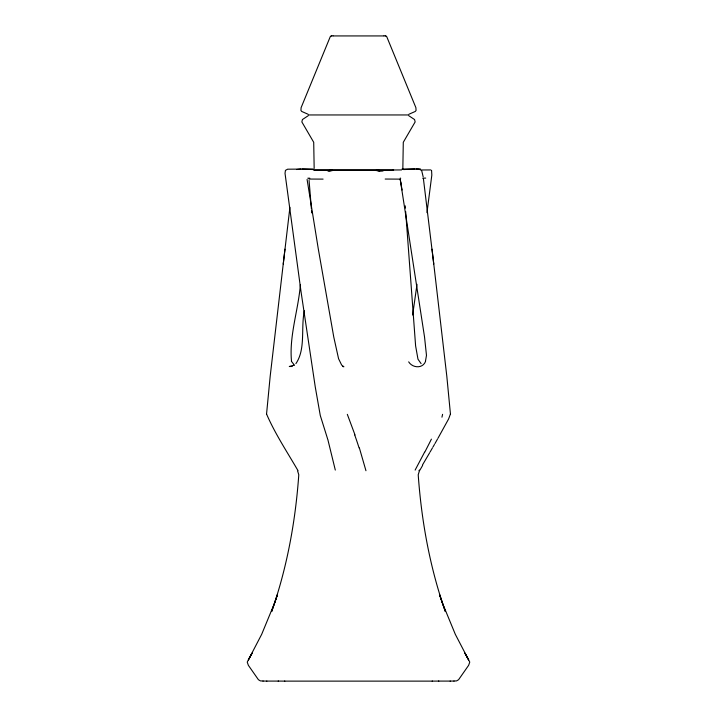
<?xml version="1.0" encoding="UTF-8"?>
<svg xmlns="http://www.w3.org/2000/svg" width="717" height="717" viewBox="0 0 717 717"><rect width="100%" height="100%" fill="white"/><g stroke="black" fill="none" stroke-linecap="round" stroke-linejoin="round"><path stroke-width="1.08" d="M402.829 169.553L403.286 142.289L415.143 121.944L414.569 119.551L408.824 115.742M266.518 414.399L270.192 376.174L284.963 249.166M304.393 310.766C300.665 327.777 305.962 348.919 295.897 363.627M442.586 414.336L441.95 417.186M283.242 264.062L289.919 207.312M426.974 212.662L431.831 175.065L431.562 170.386M417.007 284.308L412.642 315.023M450.312 414.336L448.618 418.934L437.917 438.356M300.405 284.541C298.38 309.852 289.068 335.906 291.496 361.01M425.504 361.01L426.481 355.372L424.536 337.026L400.211 179.313M274.521 603.167L277.515 594.527L271.689 611.458C287.096 567.488 295.503 521.178 298.783 474.779L297.68 471.194M274.53 603.167L261.687 634.312L247.231 662.096L248.36 665.313L258.416 679.707L260.379 680.89L263.112 681.042M419.32 471.194L418.217 474.779C421.497 521.178 429.904 567.488 445.311 611.458L439.485 594.527L442.479 603.167M424.563 452.203L415.125 470.092M434.95 443.59L437.442 439.207M432.934 447.085L434.448 444.459M429.985 452.194L432.432 447.964M419.83 470.28L422.645 465.396M429.528 452.983L422.546 464.876M425.602 361.26C422.833 368.897 412.526 368.126 408.672 361.861M418.961 470.728L419.355 470.074M308.176 115.742L302.431 119.551L301.857 121.944L313.714 142.289L314.163 168.441M408.959 114.236L415.286 111.449L416.066 110.445L415.896 107.684L386.714 36.612L385.585 35.877M293.737 365.231L289.292 366.512L292.249 366.477M296.659 169.517L300.844 169.024M377.527 170.879L379.956 170.485L375.995 170.583M425.701 178.103L422.698 178.183M383.03 170.996L379.194 171.291M392.97 169.983L401.547 169.938M403.563 169.57L414.811 169.024M420.332 169.983L430.827 169.938M378.486 170.852L379.087 170.834M331.155 35.877L332.993 35.85M378.89 170.386L375.995 170.404M450.115 681.087L454.049 681.042M432.154 681.123L438.831 681.087M331.415 35.877L330.286 36.612L301.104 107.684L300.934 110.445L301.714 111.449L308.041 114.236M333.136 35.931L383.864 35.931M308.507 114.953L408.493 114.953M313.204 169.024L287.634 169.194L285.438 170.386L285.025 173.335L301.006 291.496L315.256 386.929L320.275 415.466L327.535 438.679M402.04 169.024L420.574 169.024M314.091 169.965L393.651 169.965M313.849 170.207L392.934 170.207M323.089 179.116L309.018 179.053M399.978 179.125L385.181 179.044M453.888 681.042L456.621 680.89L458.584 679.707L468.64 665.313L469.769 662.096L455.313 634.312L442.47 603.167M266.733 681.087L278.563 681.087M284.488 681.123L432.512 681.123M438.437 681.087L450.267 681.087M332.58 170.404L329.937 170.386M307.808 178.201L309.843 178.21M278.169 681.087L284.846 681.123M332.589 170.583L328.942 170.485L331.182 170.879M384.007 35.85L385.845 35.877M262.951 681.042L266.885 681.087M416.156 169.024L419.32 169.194M302.189 169.024L313.437 169.57M329.703 170.834L330.277 170.852M329.175 171.273L328.036 171.202M400.158 178.166L400.704 178.219M342.708 366.512L343.891 366.754L341.659 365.07L338.576 358.724L333.772 337.044L318.258 248.727L307.082 179.438M294.508 365.303L291.398 361.26M421.103 363.627L417.984 359.208L415.609 345.899L405.661 211.461M298.039 470.728C287.293 452.167 275.176 433.937 266.688 414.336M421.686 170.619L423.173 176.848M365.957 470.728L359.387 447.964M355.005 434.941L347.324 414.336M327.759 439.207L335.305 470.074M400.238 179.438L400.893 183.077M400.875 182.987L402.067 190.023M423.388 178.524L433.758 264.062M432.037 249.166L446.808 376.174L450.482 414.399M309.072 180.361L311.384 208.755M311.545 210.825L311.716 212.904M405.284 205.878L405.437 208.109M431.419 439.145A465.163 124.068 -59.2 0 1 424.778 452.158M354.709 434.959A472.602 363.725 30.8 0 1 359.1 447.982M249.722 657.319L248.351 659.945L252.133 653.124L249.722 657.319M467.278 657.319L464.867 653.124L468.649 659.945L467.278 657.319"/></g></svg>
